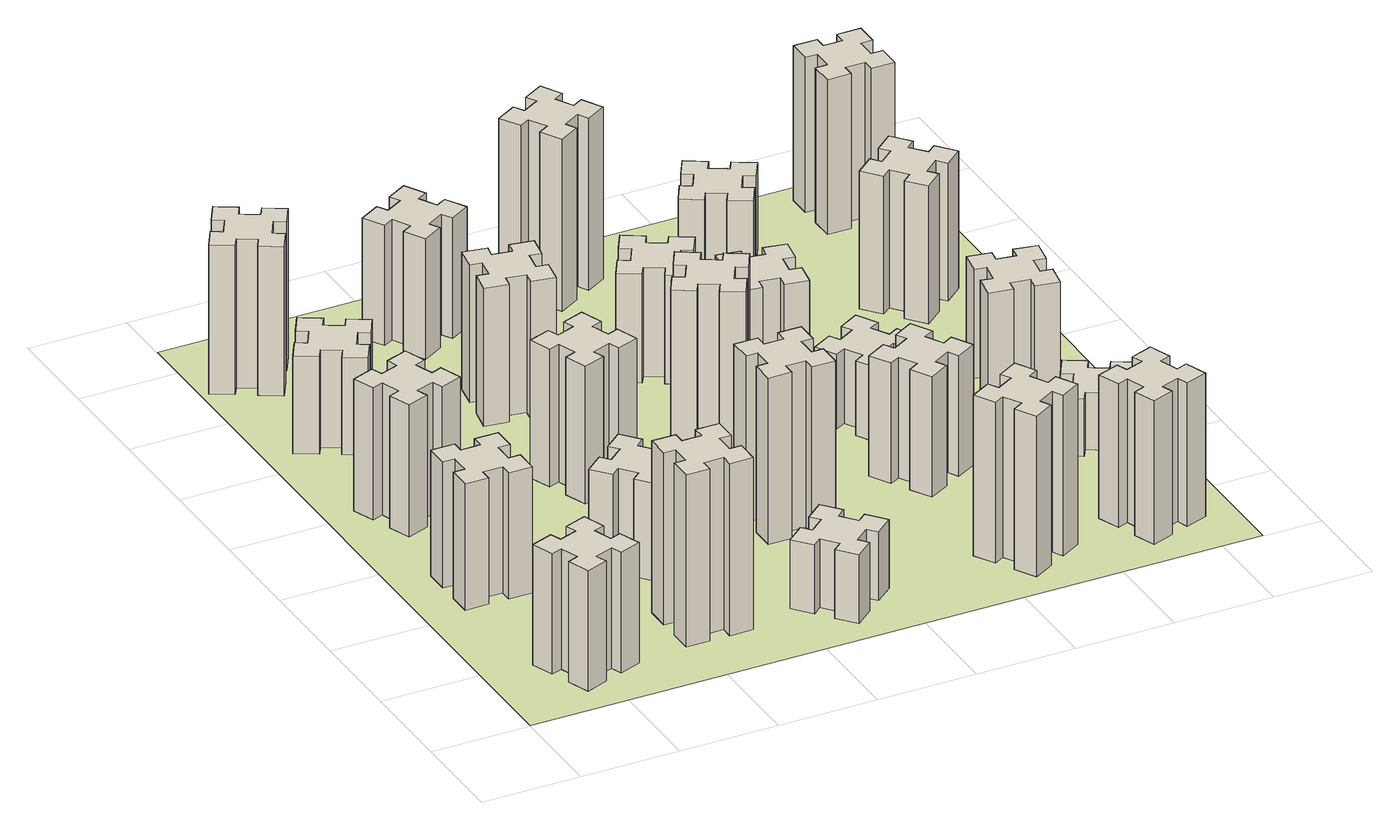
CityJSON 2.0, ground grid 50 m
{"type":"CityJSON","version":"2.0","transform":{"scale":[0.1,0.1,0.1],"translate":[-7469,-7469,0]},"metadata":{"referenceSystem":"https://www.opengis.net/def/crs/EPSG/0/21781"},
"CityObjects":{
"building1":{"type":"Building","attributes":{"class":"1000","function":"1000","usage":"1000","yearOfConstruction":2016,"roofType":"1000","measuredHeight":63,"storeysAboveGround":30,"storeysBelowGround":0},"geometry":[{"type":"Solid","lod":"1","boundaries":[[[[0,1,2,3,4,5,6,7,8,9,10,11,12,13,14,15,16,17,18,19]],[[17,16,20,21]],[[16,15,22,20]],[[15,14,23,22]],[[14,13,24,23]],[[13,12,25,24]],[[12,11,26,25]],[[11,10,27,26]],[[10,9,28,27]],[[9,8,29,28]],[[8,7,30,29]],[[7,6,31,30]],[[6,5,32,31]],[[5,4,33,32]],[[4,3,34,33]],[[3,2,35,34]],[[2,1,36,35]],[[1,0,37,36]],[[0,19,38,37]],[[19,18,39,38]],[[18,17,21,39]],[[24,25,26,27,28,29,30,31,32,33,34,35,36,37,38,39,21,20,22,23]]]]}]},
"building2":{"type":"Building","attributes":{"class":"1000","function":"1000","usage":"1000","yearOfConstruction":2016,"roofType":"1000","measuredHeight":66,"storeysAboveGround":30,"storeysBelowGround":0},"geometry":[{"type":"Solid","lod":"1","boundaries":[[[[40,41,42,43,44,45,46,47,48,49,50,51,52,53,54,55,56,57,58,59]],[[57,56,60,61]],[[56,55,62,60]],[[55,54,63,62]],[[54,53,64,63]],[[53,52,65,64]],[[52,51,66,65]],[[51,50,67,66]],[[50,49,68,67]],[[49,48,69,68]],[[48,47,70,69]],[[47,46,71,70]],[[46,45,72,71]],[[45,44,73,72]],[[44,43,74,73]],[[43,42,75,74]],[[42,41,76,75]],[[41,40,77,76]],[[40,59,78,77]],[[59,58,79,78]],[[58,57,61,79]],[[64,65,66,67,68,69,70,71,72,73,74,75,76,77,78,79,61,60,62,63]]]]}]},
"building3":{"type":"Building","attributes":{"class":"1000","function":"1000","usage":"1000","yearOfConstruction":2016,"roofType":"1000","measuredHeight":69,"storeysAboveGround":30,"storeysBelowGround":0},"geometry":[{"type":"Solid","lod":"1","boundaries":[[[[80,81,82,83,84,85,86,87,88,89,90,91,92,93,94,95,96,97,98,99]],[[97,96,100,101]],[[96,95,102,100]],[[95,94,103,102]],[[94,93,104,103]],[[93,92,105,104]],[[92,91,106,105]],[[91,90,107,106]],[[90,89,108,107]],[[89,88,109,108]],[[88,87,110,109]],[[87,86,111,110]],[[86,85,112,111]],[[85,84,113,112]],[[84,83,114,113]],[[83,82,115,114]],[[82,81,116,115]],[[81,80,117,116]],[[80,99,118,117]],[[99,98,119,118]],[[98,97,101,119]],[[104,105,106,107,108,109,110,111,112,113,114,115,116,117,118,119,101,100,102,103]]]]}]},
"building4":{"type":"Building","attributes":{"class":"1000","function":"1000","usage":"1000","yearOfConstruction":2016,"roofType":"1000","measuredHeight":51,"storeysAboveGround":30,"storeysBelowGround":0},"geometry":[{"type":"Solid","lod":"1","boundaries":[[[[120,121,122,123,124,125,126,127,128,129,130,131,132,133,134,135,136,137,138,139]],[[137,136,140,141]],[[136,135,142,140]],[[135,134,143,142]],[[134,133,144,143]],[[133,132,145,144]],[[132,131,146,145]],[[131,130,147,146]],[[130,129,148,147]],[[129,128,149,148]],[[128,127,150,149]],[[127,126,151,150]],[[126,125,152,151]],[[125,124,153,152]],[[124,123,154,153]],[[123,122,155,154]],[[122,121,156,155]],[[121,120,157,156]],[[120,139,158,157]],[[139,138,159,158]],[[138,137,141,159]],[[144,145,146,147,148,149,150,151,152,153,154,155,156,157,158,159,141,140,142,143]]]]}]},
"building5":{"type":"Building","attributes":{"class":"1000","function":"1000","usage":"1000","yearOfConstruction":2016,"roofType":"1000","measuredHeight":90,"storeysAboveGround":30,"storeysBelowGround":0},"geometry":[{"type":"Solid","lod":"1","boundaries":[[[[160,161,162,163,164,165,166,167,168,169,170,171,172,173,174,175,176,177,178,179]],[[177,176,180,181]],[[176,175,182,180]],[[175,174,183,182]],[[174,173,184,183]],[[173,172,185,184]],[[172,171,186,185]],[[171,170,187,186]],[[170,169,188,187]],[[169,168,189,188]],[[168,167,190,189]],[[167,166,191,190]],[[166,165,192,191]],[[165,164,193,192]],[[164,163,194,193]],[[163,162,195,194]],[[162,161,196,195]],[[161,160,197,196]],[[160,179,198,197]],[[179,178,199,198]],[[178,177,181,199]],[[184,185,186,187,188,189,190,191,192,193,194,195,196,197,198,199,181,180,182,183]]]]}]},
"building6":{"type":"Building","attributes":{"class":"1000","function":"1000","usage":"1000","yearOfConstruction":2016,"roofType":"1000","measuredHeight":78,"storeysAboveGround":30,"storeysBelowGround":0},"geometry":[{"type":"Solid","lod":"1","boundaries":[[[[200,201,202,203,204,205,206,207,208,209,210,211,212,213,214,215,216,217,218,219]],[[217,216,220,221]],[[216,215,222,220]],[[215,214,223,222]],[[214,213,224,223]],[[213,212,225,224]],[[212,211,226,225]],[[211,210,227,226]],[[210,209,228,227]],[[209,208,229,228]],[[208,207,230,229]],[[207,206,231,230]],[[206,205,232,231]],[[205,204,233,232]],[[204,203,234,233]],[[203,202,235,234]],[[202,201,236,235]],[[201,200,237,236]],[[200,219,238,237]],[[219,218,239,238]],[[218,217,221,239]],[[224,225,226,227,228,229,230,231,232,233,234,235,236,237,238,239,221,220,222,223]]]]}]},
"building7":{"type":"Building","attributes":{"class":"1000","function":"1000","usage":"1000","yearOfConstruction":2016,"roofType":"1000","measuredHeight":51,"storeysAboveGround":30,"storeysBelowGround":0},"geometry":[{"type":"Solid","lod":"1","boundaries":[[[[240,241,242,243,244,245,246,247,248,249,250,251,252,253,254,255,256,257,258,259]],[[257,256,260,261]],[[256,255,262,260]],[[255,254,263,262]],[[254,253,264,263]],[[253,252,265,264]],[[252,251,266,265]],[[251,250,267,266]],[[250,249,268,267]],[[249,248,269,268]],[[248,247,270,269]],[[247,246,271,270]],[[246,245,272,271]],[[245,244,273,272]],[[244,243,274,273]],[[243,242,275,274]],[[242,241,276,275]],[[241,240,277,276]],[[240,259,278,277]],[[259,258,279,278]],[[258,257,261,279]],[[264,265,266,267,268,269,270,271,272,273,274,275,276,277,278,279,261,260,262,263]]]]}]},
"building8":{"type":"Building","attributes":{"class":"1000","function":"1000","usage":"1000","yearOfConstruction":2016,"roofType":"1000","measuredHeight":72,"storeysAboveGround":30,"storeysBelowGround":0},"geometry":[{"type":"Solid","lod":"1","boundaries":[[[[280,281,282,283,284,285,286,287,288,289,290,291,292,293,294,295,296,297,298,299]],[[297,296,300,301]],[[296,295,302,300]],[[295,294,303,302]],[[294,293,304,303]],[[293,292,305,304]],[[292,291,306,305]],[[291,290,307,306]],[[290,289,308,307]],[[289,288,309,308]],[[288,287,310,309]],[[287,286,311,310]],[[286,285,312,311]],[[285,284,313,312]],[[284,283,314,313]],[[283,282,315,314]],[[282,281,316,315]],[[281,280,317,316]],[[280,299,318,317]],[[299,298,319,318]],[[298,297,301,319]],[[304,305,306,307,308,309,310,311,312,313,314,315,316,317,318,319,301,300,302,303]]]]}]},
"building9":{"type":"Building","attributes":{"class":"1000","function":"1000","usage":"1000","yearOfConstruction":2016,"roofType":"1000","measuredHeight":36,"storeysAboveGround":30,"storeysBelowGround":0},"geometry":[{"type":"Solid","lod":"1","boundaries":[[[[320,321,322,323,324,325,326,327,328,329,330,331,332,333,334,335,336,337,338,339]],[[337,336,340,341]],[[336,335,342,340]],[[335,334,343,342]],[[334,333,344,343]],[[333,332,345,344]],[[332,331,346,345]],[[331,330,347,346]],[[330,329,348,347]],[[329,328,349,348]],[[328,327,350,349]],[[327,326,351,350]],[[326,325,352,351]],[[325,324,353,352]],[[324,323,354,353]],[[323,322,355,354]],[[322,321,356,355]],[[321,320,357,356]],[[320,339,358,357]],[[339,338,359,358]],[[338,337,341,359]],[[344,345,346,347,348,349,350,351,352,353,354,355,356,357,358,359,341,340,342,343]]]]}]},
"building10":{"type":"Building","attributes":{"class":"1000","function":"1000","usage":"1000","yearOfConstruction":2016,"roofType":"1000","measuredHeight":72,"storeysAboveGround":30,"storeysBelowGround":0},"geometry":[{"type":"Solid","lod":"1","boundaries":[[[[360,361,362,363,364,365,366,367,368,369,370,371,372,373,374,375,376,377,378,379]],[[377,376,380,381]],[[376,375,382,380]],[[375,374,383,382]],[[374,373,384,383]],[[373,372,385,384]],[[372,371,386,385]],[[371,370,387,386]],[[370,369,388,387]],[[369,368,389,388]],[[368,367,390,389]],[[367,366,391,390]],[[366,365,392,391]],[[365,364,393,392]],[[364,363,394,393]],[[363,362,395,394]],[[362,361,396,395]],[[361,360,397,396]],[[360,379,398,397]],[[379,378,399,398]],[[378,377,381,399]],[[384,385,386,387,388,389,390,391,392,393,394,395,396,397,398,399,381,380,382,383]]]]}]},
"building11":{"type":"Building","attributes":{"class":"1000","function":"1000","usage":"1000","yearOfConstruction":2016,"roofType":"1000","measuredHeight":63,"storeysAboveGround":30,"storeysBelowGround":0},"geometry":[{"type":"Solid","lod":"1","boundaries":[[[[400,401,402,403,404,405,406,407,408,409,410,411,412,413,414,415,416,417,418,419]],[[417,416,420,421]],[[416,415,422,420]],[[415,414,423,422]],[[414,413,424,423]],[[413,412,425,424]],[[412,411,426,425]],[[411,410,427,426]],[[410,409,428,427]],[[409,408,429,428]],[[408,407,430,429]],[[407,406,431,430]],[[406,405,432,431]],[[405,404,433,432]],[[404,403,434,433]],[[403,402,435,434]],[[402,401,436,435]],[[401,400,437,436]],[[400,419,438,437]],[[419,418,439,438]],[[418,417,421,439]],[[424,425,426,427,428,429,430,431,432,433,434,435,436,437,438,439,421,420,422,423]]]]}]},
"building12":{"type":"Building","attributes":{"class":"1000","function":"1000","usage":"1000","yearOfConstruction":2016,"roofType":"1000","measuredHeight":87,"storeysAboveGround":30,"storeysBelowGround":0},"geometry":[{"type":"Solid","lod":"1","boundaries":[[[[440,441,442,443,444,445,446,447,448,449,450,451,452,453,454,455,456,457,458,459]],[[457,456,460,461]],[[456,455,462,460]],[[455,454,463,462]],[[454,453,464,463]],[[453,452,465,464]],[[452,451,466,465]],[[451,450,467,466]],[[450,449,468,467]],[[449,448,469,468]],[[448,447,470,469]],[[447,446,471,470]],[[446,445,472,471]],[[445,444,473,472]],[[444,443,474,473]],[[443,442,475,474]],[[442,441,476,475]],[[441,440,477,476]],[[440,459,478,477]],[[459,458,479,478]],[[458,457,461,479]],[[464,465,466,467,468,469,470,471,472,473,474,475,476,477,478,479,461,460,462,463]]]]}]},
"building13":{"type":"Building","attributes":{"class":"1000","function":"1000","usage":"1000","yearOfConstruction":2016,"roofType":"1000","measuredHeight":90,"storeysAboveGround":30,"storeysBelowGround":0},"geometry":[{"type":"Solid","lod":"1","boundaries":[[[[480,481,482,483,484,485,486,487,488,489,490,491,492,493,494,495,496,497,498,499]],[[497,496,500,501]],[[496,495,502,500]],[[495,494,503,502]],[[494,493,504,503]],[[493,492,505,504]],[[492,491,506,505]],[[491,490,507,506]],[[490,489,508,507]],[[489,488,509,508]],[[488,487,510,509]],[[487,486,511,510]],[[486,485,512,511]],[[485,484,513,512]],[[484,483,514,513]],[[483,482,515,514]],[[482,481,516,515]],[[481,480,517,516]],[[480,499,518,517]],[[499,498,519,518]],[[498,497,501,519]],[[504,505,506,507,508,509,510,511,512,513,514,515,516,517,518,519,501,500,502,503]]]]}]},
"building14":{"type":"Building","attributes":{"class":"1000","function":"1000","usage":"1000","yearOfConstruction":2016,"roofType":"1000","measuredHeight":57,"storeysAboveGround":30,"storeysBelowGround":0},"geometry":[{"type":"Solid","lod":"1","boundaries":[[[[520,521,522,523,524,525,526,527,528,529,530,531,532,533,534,535,536,537,538,539]],[[537,536,540,541]],[[536,535,542,540]],[[535,534,543,542]],[[534,533,544,543]],[[533,532,545,544]],[[532,531,546,545]],[[531,530,547,546]],[[530,529,548,547]],[[529,528,549,548]],[[528,527,550,549]],[[527,526,551,550]],[[526,525,552,551]],[[525,524,553,552]],[[524,523,554,553]],[[523,522,555,554]],[[522,521,556,555]],[[521,520,557,556]],[[520,539,558,557]],[[539,538,559,558]],[[538,537,541,559]],[[544,545,546,547,548,549,550,551,552,553,554,555,556,557,558,559,541,540,542,543]]]]}]},
"building15":{"type":"Building","attributes":{"class":"1000","function":"1000","usage":"1000","yearOfConstruction":2016,"roofType":"1000","measuredHeight":84,"storeysAboveGround":30,"storeysBelowGround":0},"geometry":[{"type":"Solid","lod":"1","boundaries":[[[[560,561,562,563,564,565,566,567,568,569,570,571,572,573,574,575,576,577,578,579]],[[577,576,580,581]],[[576,575,582,580]],[[575,574,583,582]],[[574,573,584,583]],[[573,572,585,584]],[[572,571,586,585]],[[571,570,587,586]],[[570,569,588,587]],[[569,568,589,588]],[[568,567,590,589]],[[567,566,591,590]],[[566,565,592,591]],[[565,564,593,592]],[[564,563,594,593]],[[563,562,595,594]],[[562,561,596,595]],[[561,560,597,596]],[[560,579,598,597]],[[579,578,599,598]],[[578,577,581,599]],[[584,585,586,587,588,589,590,591,592,593,594,595,596,597,598,599,581,580,582,583]]]]}]},
"building16":{"type":"Building","attributes":{"class":"1000","function":"1000","usage":"1000","yearOfConstruction":2016,"roofType":"1000","measuredHeight":90,"storeysAboveGround":30,"storeysBelowGround":0},"geometry":[{"type":"Solid","lod":"1","boundaries":[[[[600,601,602,603,604,605,606,607,608,609,610,611,612,613,614,615,616,617,618,619]],[[617,616,620,621]],[[616,615,622,620]],[[615,614,623,622]],[[614,613,624,623]],[[613,612,625,624]],[[612,611,626,625]],[[611,610,627,626]],[[610,609,628,627]],[[609,608,629,628]],[[608,607,630,629]],[[607,606,631,630]],[[606,605,632,631]],[[605,604,633,632]],[[604,603,634,633]],[[603,602,635,634]],[[602,601,636,635]],[[601,600,637,636]],[[600,619,638,637]],[[619,618,639,638]],[[618,617,621,639]],[[624,625,626,627,628,629,630,631,632,633,634,635,636,637,638,639,621,620,622,623]]]]}]},
"building17":{"type":"Building","attributes":{"class":"1000","function":"1000","usage":"1000","yearOfConstruction":2016,"roofType":"1000","measuredHeight":63,"storeysAboveGround":30,"storeysBelowGround":0},"geometry":[{"type":"Solid","lod":"1","boundaries":[[[[640,641,642,643,644,645,646,647,648,649,650,651,652,653,654,655,656,657,658,659]],[[657,656,660,661]],[[656,655,662,660]],[[655,654,663,662]],[[654,653,664,663]],[[653,652,665,664]],[[652,651,666,665]],[[651,650,667,666]],[[650,649,668,667]],[[649,648,669,668]],[[648,647,670,669]],[[647,646,671,670]],[[646,645,672,671]],[[645,644,673,672]],[[644,643,674,673]],[[643,642,675,674]],[[642,641,676,675]],[[641,640,677,676]],[[640,659,678,677]],[[659,658,679,678]],[[658,657,661,679]],[[664,665,666,667,668,669,670,671,672,673,674,675,676,677,678,679,661,660,662,663]]]]}]},
"building18":{"type":"Building","attributes":{"class":"1000","function":"1000","usage":"1000","yearOfConstruction":2016,"roofType":"1000","measuredHeight":39,"storeysAboveGround":30,"storeysBelowGround":0},"geometry":[{"type":"Solid","lod":"1","boundaries":[[[[680,681,682,683,684,685,686,687,688,689,690,691,692,693,694,695,696,697,698,699]],[[697,696,700,701]],[[696,695,702,700]],[[695,694,703,702]],[[694,693,704,703]],[[693,692,705,704]],[[692,691,706,705]],[[691,690,707,706]],[[690,689,708,707]],[[689,688,709,708]],[[688,687,710,709]],[[687,686,711,710]],[[686,685,712,711]],[[685,684,713,712]],[[684,683,714,713]],[[683,682,715,714]],[[682,681,716,715]],[[681,680,717,716]],[[680,699,718,717]],[[699,698,719,718]],[[698,697,701,719]],[[704,705,706,707,708,709,710,711,712,713,714,715,716,717,718,719,701,700,702,703]]]]}]},
"building19":{"type":"Building","attributes":{"class":"1000","function":"1000","usage":"1000","yearOfConstruction":2016,"roofType":"1000","measuredHeight":36,"storeysAboveGround":30,"storeysBelowGround":0},"geometry":[{"type":"Solid","lod":"1","boundaries":[[[[720,721,722,723,724,725,726,727,728,729,730,731,732,733,734,735,736,737,738,739]],[[737,736,740,741]],[[736,735,742,740]],[[735,734,743,742]],[[734,733,744,743]],[[733,732,745,744]],[[732,731,746,745]],[[731,730,747,746]],[[730,729,748,747]],[[729,728,749,748]],[[728,727,750,749]],[[727,726,751,750]],[[726,725,752,751]],[[725,724,753,752]],[[724,723,754,753]],[[723,722,755,754]],[[722,721,756,755]],[[721,720,757,756]],[[720,739,758,757]],[[739,738,759,758]],[[738,737,741,759]],[[744,745,746,747,748,749,750,751,752,753,754,755,756,757,758,759,741,740,742,743]]]]}]},
"building20":{"type":"Building","attributes":{"class":"1000","function":"1000","usage":"1000","yearOfConstruction":2016,"roofType":"1000","measuredHeight":75,"storeysAboveGround":30,"storeysBelowGround":0},"geometry":[{"type":"Solid","lod":"1","boundaries":[[[[760,761,762,763,764,765,766,767,768,769,770,771,772,773,774,775,776,777,778,779]],[[777,776,780,781]],[[776,775,782,780]],[[775,774,783,782]],[[774,773,784,783]],[[773,772,785,784]],[[772,771,786,785]],[[771,770,787,786]],[[770,769,788,787]],[[769,768,789,788]],[[768,767,790,789]],[[767,766,791,790]],[[766,765,792,791]],[[765,764,793,792]],[[764,763,794,793]],[[763,762,795,794]],[[762,761,796,795]],[[761,760,797,796]],[[760,779,798,797]],[[779,778,799,798]],[[778,777,781,799]],[[784,785,786,787,788,789,790,791,792,793,794,795,796,797,798,799,781,780,782,783]]]]}]},
"building21":{"type":"Building","attributes":{"class":"1000","function":"1000","usage":"1000","yearOfConstruction":2016,"roofType":"1000","measuredHeight":45,"storeysAboveGround":30,"storeysBelowGround":0},"geometry":[{"type":"Solid","lod":"1","boundaries":[[[[800,801,802,803,804,805,806,807,808,809,810,811,812,813,814,815,816,817,818,819]],[[817,816,820,821]],[[816,815,822,820]],[[815,814,823,822]],[[814,813,824,823]],[[813,812,825,824]],[[812,811,826,825]],[[811,810,827,826]],[[810,809,828,827]],[[809,808,829,828]],[[808,807,830,829]],[[807,806,831,830]],[[806,805,832,831]],[[805,804,833,832]],[[804,803,834,833]],[[803,802,835,834]],[[802,801,836,835]],[[801,800,837,836]],[[800,819,838,837]],[[819,818,839,838]],[[818,817,821,839]],[[824,825,826,827,828,829,830,831,832,833,834,835,836,837,838,839,821,820,822,823]]]]}]},
"building22":{"type":"Building","attributes":{"class":"1000","function":"1000","usage":"1000","yearOfConstruction":2016,"roofType":"1000","measuredHeight":30,"storeysAboveGround":30,"storeysBelowGround":0},"geometry":[{"type":"Solid","lod":"1","boundaries":[[[[840,841,842,843,844,845,846,847,848,849,850,851,852,853,854,855,856,857,858,859]],[[857,856,860,861]],[[856,855,862,860]],[[855,854,863,862]],[[854,853,864,863]],[[853,852,865,864]],[[852,851,866,865]],[[851,850,867,866]],[[850,849,868,867]],[[849,848,869,868]],[[848,847,870,869]],[[847,846,871,870]],[[846,845,872,871]],[[845,844,873,872]],[[844,843,874,873]],[[843,842,875,874]],[[842,841,876,875]],[[841,840,877,876]],[[840,859,878,877]],[[859,858,879,878]],[[858,857,861,879]],[[864,865,866,867,868,869,870,871,872,873,874,875,876,877,878,879,861,860,862,863]]]]}]},
"building23":{"type":"Building","attributes":{"class":"1000","function":"1000","usage":"1000","yearOfConstruction":2016,"roofType":"1000","measuredHeight":57,"storeysAboveGround":30,"storeysBelowGround":0},"geometry":[{"type":"Solid","lod":"1","boundaries":[[[[880,881,882,883,884,885,886,887,888,889,890,891,892,893,894,895,896,897,898,899]],[[897,896,900,901]],[[896,895,902,900]],[[895,894,903,902]],[[894,893,904,903]],[[893,892,905,904]],[[892,891,906,905]],[[891,890,907,906]],[[890,889,908,907]],[[889,888,909,908]],[[888,887,910,909]],[[887,886,911,910]],[[886,885,912,911]],[[885,884,913,912]],[[884,883,914,913]],[[883,882,915,914]],[[882,881,916,915]],[[881,880,917,916]],[[880,899,918,917]],[[899,898,919,918]],[[898,897,901,919]],[[904,905,906,907,908,909,910,911,912,913,914,915,916,917,918,919,901,900,902,903]]]]}]},
"building24":{"type":"Building","attributes":{"class":"1000","function":"1000","usage":"1000","yearOfConstruction":2016,"roofType":"1000","measuredHeight":72,"storeysAboveGround":30,"storeysBelowGround":0},"geometry":[{"type":"Solid","lod":"1","boundaries":[[[[920,921,922,923,924,925,926,927,928,929,930,931,932,933,934,935,936,937,938,939]],[[937,936,940,941]],[[936,935,942,940]],[[935,934,943,942]],[[934,933,944,943]],[[933,932,945,944]],[[932,931,946,945]],[[931,930,947,946]],[[930,929,948,947]],[[929,928,949,948]],[[928,927,950,949]],[[927,926,951,950]],[[926,925,952,951]],[[925,924,953,952]],[[924,923,954,953]],[[923,922,955,954]],[[922,921,956,955]],[[921,920,957,956]],[[920,939,958,957]],[[939,938,959,958]],[[938,937,941,959]],[[944,945,946,947,948,949,950,951,952,953,954,955,956,957,958,959,941,940,942,943]]]]}]},
"building25":{"type":"Building","attributes":{"class":"1000","function":"1000","usage":"1000","yearOfConstruction":2016,"roofType":"1000","measuredHeight":81,"storeysAboveGround":30,"storeysBelowGround":0},"geometry":[{"type":"Solid","lod":"1","boundaries":[[[[960,961,962,963,964,965,966,967,968,969,970,971,972,973,974,975,976,977,978,979]],[[977,976,980,981]],[[976,975,982,980]],[[975,974,983,982]],[[974,973,984,983]],[[973,972,985,984]],[[972,971,986,985]],[[971,970,987,986]],[[970,969,988,987]],[[969,968,989,988]],[[968,967,990,989]],[[967,966,991,990]],[[966,965,992,991]],[[965,964,993,992]],[[964,963,994,993]],[[963,962,995,994]],[[962,961,996,995]],[[961,960,997,996]],[[960,979,998,997]],[[979,978,999,998]],[[978,977,981,999]],[[984,985,986,987,988,989,990,991,992,993,994,995,996,997,998,999,981,980,982,983]]]]}]},
"landuse1":{"type":"LandUse","attributes":{"name":"plot1","function":"1010"},"geometry":[{"type":"MultiSurface","lod":"1","boundaries":[[[1000,1001,1002,1003]]]}]}
},
"vertices":[
[355,385,0],[389,291,0],[333,270,0],[374,157,0],[487,199,0],[466,255,0],[560,289,0],[580,233,0],[693,274,0],[652,387,0],[596,366,0],[562,460,0],[618,480,0],[577,593,0],[464,552,0],[485,496,0],[391,462,0],[370,518,0],[257,477,0],[299,364,0],[391,462,630],[370,518,630],[485,496,630],[464,552,630],[577,593,630],[618,480,630],[562,460,630],[596,366,630],[652,387,630],[693,274,630],[580,233,630],[560,289,630],[466,255,630],[487,199,630],[374,157,630],[333,270,630],[389,291,630],[355,385,630],[299,364,630],[257,477,630],
[325,1105,0],[425,1105,0],[425,1045,0],[545,1045,0],[545,1165,0],[485,1165,0],[485,1265,0],[545,1265,0],[545,1385,0],[425,1385,0],[425,1325,0],[325,1325,0],[325,1385,0],[205,1385,0],[205,1265,0],[265,1265,0],[265,1165,0],[205,1165,0],[205,1045,0],[325,1045,0],[265,1165,660],[205,1165,660],[265,1265,660],[205,1265,660],[205,1385,660],[325,1385,660],[325,1325,660],[425,1325,660],[425,1385,660],[545,1385,660],[545,1265,660],[485,1265,660],[485,1165,660],[545,1165,660],[545,1045,660],[425,1045,660],[425,1105,660],[325,1105,660],[325,1045,660],[205,1045,660],
[366,1835,0],[460,1869,0],[480,1813,0],[593,1854,0],[552,1967,0],[496,1946,0],[462,2040,0],[518,2060,0],[477,2173,0],[364,2132,0],[385,2076,0],[291,2042,0],[270,2098,0],[157,2057,0],[199,1944,0],[255,1965,0],[289,1871,0],[233,1850,0],[274,1737,0],[387,1779,0],[289,1871,690],[233,1850,690],[255,1965,690],[199,1944,690],[157,2057,690],[270,2098,690],[291,2042,690],[385,2076,690],[364,2132,690],[477,2173,690],[518,2060,690],[462,2040,690],[496,1946,690],[552,1967,690],[593,1854,690],[480,1813,690],[460,1869,690],[366,1835,690],[387,1779,690],[274,1737,690],
[446,2597,0],[496,2684,0],[548,2654,0],[608,2758,0],[504,2818,0],[474,2766,0],[387,2816,0],[417,2868,0],[313,2928,0],[253,2824,0],[305,2794,0],[255,2707,0],[203,2737,0],[143,2633,0],[247,2573,0],[277,2625,0],[364,2575,0],[334,2523,0],[438,2463,0],[498,2567,0],[364,2575,510],[334,2523,510],[277,2625,510],[247,2573,510],[143,2633,510],[203,2737,510],[255,2707,510],[305,2794,510],[253,2824,510],[313,2928,510],[417,2868,510],[387,2816,510],[474,2766,510],[504,2818,510],[608,2758,510],[548,2654,510],[496,2684,510],[446,2597,510],[498,2567,510],[438,2463,510],
[1165,585,0],[1065,585,0],[1065,645,0],[945,645,0],[945,525,0],[1005,525,0],[1005,425,0],[945,425,0],[945,305,0],[1065,305,0],[1065,365,0],[1165,365,0],[1165,305,0],[1285,305,0],[1285,425,0],[1225,425,0],[1225,525,0],[1285,525,0],[1285,645,0],[1165,645,0],[1225,525,900],[1285,525,900],[1225,425,900],[1285,425,900],[1285,305,900],[1165,305,900],[1165,365,900],[1065,365,900],[1065,305,900],[945,305,900],[945,425,900],[1005,425,900],[1005,525,900],[945,525,900],[945,645,900],[1065,645,900],[1065,585,900],[1165,585,900],[1165,645,900],[1285,645,900],
[374,3406,0],[287,3456,0],[317,3508,0],[213,3568,0],[153,3464,0],[205,3434,0],[155,3347,0],[103,3377,0],[43,3273,0],[147,3213,0],[177,3265,0],[264,3215,0],[234,3163,0],[338,3103,0],[398,3207,0],[346,3237,0],[396,3324,0],[448,3294,0],[508,3398,0],[404,3458,0],[396,3324,780],[448,3294,780],[346,3237,780],[398,3207,780],[338,3103,780],[234,3163,780],[264,3215,780],[177,3265,780],[147,3213,780],[43,3273,780],[103,3377,780],[155,3347,780],[205,3434,780],[153,3464,780],[213,3568,780],[317,3508,780],[287,3456,780],[374,3406,780],[404,3458,780],[508,3398,780],
[1083,1232,0],[1006,1167,0],[968,1213,0],[876,1136,0],[953,1044,0],[999,1083,0],[1063,1006,0],[1017,968,0],[1094,876,0],[1186,953,0],[1148,999,0],[1224,1063,0],[1263,1017,0],[1355,1094,0],[1278,1186,0],[1232,1148,0],[1167,1224,0],[1213,1263,0],[1136,1355,0],[1044,1278,0],[1167,1224,510],[1213,1263,510],[1232,1148,510],[1278,1186,510],[1355,1094,510],[1263,1017,510],[1224,1063,510],[1148,999,510],[1186,953,510],[1094,876,510],[1017,968,510],[1063,1006,510],[999,1083,510],[953,1044,510],[876,1136,510],[968,1213,510],[1006,1167,510],[1083,1232,510],[1044,1278,510],[1136,1355,510],
[1225,1976,0],[1131,1942,0],[1110,1998,0],[997,1957,0],[1039,1844,0],[1095,1865,0],[1129,1771,0],[1073,1750,0],[1114,1637,0],[1227,1679,0],[1206,1735,0],[1300,1769,0],[1320,1713,0],[1433,1754,0],[1392,1867,0],[1336,1846,0],[1302,1940,0],[1358,1960,0],[1317,2073,0],[1204,2032,0],[1302,1940,720],[1358,1960,720],[1336,1846,720],[1392,1867,720],[1433,1754,720],[1320,1713,720],[1300,1769,720],[1206,1735,720],[1227,1679,720],[1114,1637,720],[1073,1750,720],[1129,1771,720],[1095,1865,720],[1039,1844,720],[997,1957,720],[1110,1998,720],[1131,1942,720],[1225,1976,720],[1204,2032,720],[1317,2073,720],
[1723,492,0],[1646,427,0],[1608,473,0],[1516,396,0],[1593,304,0],[1639,343,0],[1703,266,0],[1657,228,0],[1734,136,0],[1826,213,0],[1788,259,0],[1864,323,0],[1903,277,0],[1995,354,0],[1918,446,0],[1872,408,0],[1807,484,0],[1853,523,0],[1776,615,0],[1684,538,0],[1807,484,360],[1853,523,360],[1872,408,360],[1918,446,360],[1995,354,360],[1903,277,360],[1864,323,360],[1788,259,360],[1826,213,360],[1734,136,360],[1657,228,360],[1703,266,360],[1639,343,360],[1593,304,360],[1516,396,360],[1608,473,360],[1646,427,360],[1723,492,360],[1684,538,360],[1776,615,360],
[1315,2527,0],[1332,2625,0],[1391,2615,0],[1412,2733,0],[1294,2754,0],[1284,2695,0],[1185,2712,0],[1196,2771,0],[1077,2792,0],[1057,2674,0],[1116,2664,0],[1098,2565,0],[1039,2576,0],[1018,2457,0],[1137,2437,0],[1147,2496,0],[1245,2478,0],[1235,2419,0],[1353,2398,0],[1374,2517,0],[1245,2478,720],[1235,2419,720],[1147,2496,720],[1137,2437,720],[1018,2457,720],[1039,2576,720],[1098,2565,720],[1116,2664,720],[1057,2674,720],[1077,2792,720],[1196,2771,720],[1185,2712,720],[1284,2695,720],[1294,2754,720],[1412,2733,720],[1391,2615,720],[1332,2625,720],[1315,2527,720],[1374,2517,720],[1353,2398,720],
[1104,3456,0],[1017,3406,0],[987,3458,0],[883,3398,0],[943,3294,0],[995,3324,0],[1045,3237,0],[993,3207,0],[1053,3103,0],[1157,3163,0],[1127,3215,0],[1214,3265,0],[1244,3213,0],[1348,3273,0],[1288,3377,0],[1236,3347,0],[1186,3434,0],[1238,3464,0],[1178,3568,0],[1074,3508,0],[1186,3434,630],[1238,3464,630],[1236,3347,630],[1288,3377,630],[1348,3273,630],[1244,3213,630],[1214,3265,630],[1127,3215,630],[1157,3163,630],[1053,3103,630],[993,3207,630],[1045,3237,630],[995,3324,630],[943,3294,630],[883,3398,630],[987,3458,630],[1017,3406,630],[1104,3456,630],[1074,3508,630],[1178,3568,630],
[1745,1165,0],[1745,1065,0],[1685,1065,0],[1685,945,0],[1805,945,0],[1805,1005,0],[1905,1005,0],[1905,945,0],[2025,945,0],[2025,1065,0],[1965,1065,0],[1965,1165,0],[2025,1165,0],[2025,1285,0],[1905,1285,0],[1905,1225,0],[1805,1225,0],[1805,1285,0],[1685,1285,0],[1685,1165,0],[1805,1225,870],[1805,1285,870],[1905,1225,870],[1905,1285,870],[2025,1285,870],[2025,1165,870],[1965,1165,870],[1965,1065,870],[2025,1065,870],[2025,945,870],[1905,945,870],[1905,1005,870],[1805,1005,870],[1805,945,870],[1685,945,870],[1685,1065,870],[1745,1065,870],[1745,1165,870],[1685,1165,870],[1685,1285,870],
[1785,1954,0],[1735,1867,0],[1683,1897,0],[1623,1793,0],[1727,1733,0],[1757,1785,0],[1844,1735,0],[1814,1683,0],[1918,1623,0],[1978,1727,0],[1926,1757,0],[1976,1844,0],[2028,1814,0],[2088,1918,0],[1984,1978,0],[1954,1926,0],[1867,1976,0],[1897,2028,0],[1793,2088,0],[1733,1984,0],[1867,1976,900],[1897,2028,900],[1954,1926,900],[1984,1978,900],[2088,1918,900],[2028,1814,900],[1976,1844,900],[1926,1757,900],[1978,1727,900],[1918,1623,900],[1814,1683,900],[1844,1735,900],[1757,1785,900],[1727,1733,900],[1623,1793,900],[1683,1897,900],[1735,1867,900],[1785,1954,900],[1733,1984,900],[1793,2088,900],
[2026,2497,0],[2076,2584,0],[2128,2554,0],[2188,2658,0],[2084,2718,0],[2054,2666,0],[1967,2716,0],[1997,2768,0],[1893,2828,0],[1833,2724,0],[1885,2694,0],[1835,2607,0],[1783,2637,0],[1723,2533,0],[1827,2473,0],[1857,2525,0],[1944,2475,0],[1914,2423,0],[2018,2363,0],[2078,2467,0],[1944,2475,570],[1914,2423,570],[1857,2525,570],[1827,2473,570],[1723,2533,570],[1783,2637,570],[1835,2607,570],[1885,2694,570],[1833,2724,570],[1893,2828,570],[1997,2768,570],[1967,2716,570],[2054,2666,570],[2084,2718,570],[2188,2658,570],[2128,2554,570],[2076,2584,570],[2026,2497,570],[2078,2467,570],[2018,2363,570],
[2575,364,0],[2625,277,0],[2573,247,0],[2633,143,0],[2737,203,0],[2707,255,0],[2794,305,0],[2824,253,0],[2928,313,0],[2868,417,0],[2816,387,0],[2766,474,0],[2818,504,0],[2758,608,0],[2654,548,0],[2684,496,0],[2597,446,0],[2567,498,0],[2463,438,0],[2523,334,0],[2597,446,840],[2567,498,840],[2684,496,840],[2654,548,840],[2758,608,840],[2818,504,840],[2766,474,840],[2816,387,840],[2868,417,840],[2928,313,840],[2824,253,840],[2794,305,840],[2707,255,840],[2737,203,840],[2633,143,840],[2573,247,840],[2625,277,840],[2575,364,840],[2523,334,840],[2463,438,840],
[1844,3556,0],[1757,3506,0],[1727,3558,0],[1623,3498,0],[1683,3394,0],[1735,3424,0],[1785,3337,0],[1733,3307,0],[1793,3203,0],[1897,3263,0],[1867,3315,0],[1954,3365,0],[1984,3313,0],[2088,3373,0],[2028,3477,0],[1976,3447,0],[1926,3534,0],[1978,3564,0],[1918,3668,0],[1814,3608,0],[1926,3534,900],[1978,3564,900],[1976,3447,900],[2028,3477,900],[2088,3373,900],[1984,3313,900],[1954,3365,900],[1867,3315,900],[1897,3263,900],[1793,3203,900],[1733,3307,900],[1785,3337,900],[1735,3424,900],[1683,3394,900],[1623,3498,900],[1727,3558,900],[1757,3506,900],[1844,3556,900],[1814,3608,900],[1918,3668,900],
[2584,1336,0],[2497,1286,0],[2467,1338,0],[2363,1278,0],[2423,1174,0],[2475,1204,0],[2525,1117,0],[2473,1087,0],[2533,983,0],[2637,1043,0],[2607,1095,0],[2694,1145,0],[2724,1093,0],[2828,1153,0],[2768,1257,0],[2716,1227,0],[2666,1314,0],[2718,1344,0],[2658,1448,0],[2554,1388,0],[2666,1314,630],[2718,1344,630],[2716,1227,630],[2768,1257,630],[2828,1153,630],[2724,1093,630],[2694,1145,630],[2607,1095,630],[2637,1043,630],[2533,983,630],[2473,1087,630],[2525,1117,630],[2475,1204,630],[2423,1174,630],[2363,1278,630],[2467,1338,630],[2497,1286,630],[2584,1336,630],[2554,1388,630],[2658,1448,630],
[2607,1635,0],[2694,1685,0],[2724,1633,0],[2828,1693,0],[2768,1797,0],[2716,1767,0],[2666,1854,0],[2718,1884,0],[2658,1988,0],[2554,1928,0],[2584,1876,0],[2497,1826,0],[2467,1878,0],[2363,1818,0],[2423,1714,0],[2475,1744,0],[2525,1657,0],[2473,1627,0],[2533,1523,0],[2637,1583,0],[2525,1657,390],[2473,1627,390],[2475,1744,390],[2423,1714,390],[2363,1818,390],[2467,1878,390],[2497,1826,390],[2584,1876,390],[2554,1928,390],[2658,1988,390],[2718,1884,390],[2666,1854,390],[2716,1767,390],[2768,1797,390],[2828,1693,390],[2724,1633,390],[2694,1685,390],[2607,1635,390],[2637,1583,390],[2533,1523,390],
[2564,2695,0],[2465,2712,0],[2476,2771,0],[2357,2792,0],[2337,2674,0],[2396,2664,0],[2378,2565,0],[2319,2576,0],[2298,2457,0],[2417,2437,0],[2427,2496,0],[2525,2478,0],[2515,2419,0],[2633,2398,0],[2654,2517,0],[2595,2527,0],[2612,2625,0],[2671,2615,0],[2692,2733,0],[2574,2754,0],[2612,2625,360],[2671,2615,360],[2595,2527,360],[2654,2517,360],[2633,2398,360],[2515,2419,360],[2525,2478,360],[2427,2496,360],[2417,2437,360],[2298,2457,360],[2319,2576,360],[2378,2565,360],[2396,2664,360],[2337,2674,360],[2357,2792,360],[2476,2771,360],[2465,2712,360],[2564,2695,360],[2574,2754,360],[2692,2733,360],
[3215,385,0],[3249,291,0],[3193,270,0],[3234,157,0],[3347,199,0],[3326,255,0],[3420,289,0],[3440,233,0],[3553,274,0],[3512,387,0],[3456,366,0],[3422,460,0],[3478,480,0],[3437,593,0],[3324,552,0],[3345,496,0],[3251,462,0],[3230,518,0],[3117,477,0],[3159,364,0],[3251,462,750],[3230,518,750],[3345,496,750],[3324,552,750],[3437,593,750],[3478,480,750],[3422,460,750],[3456,366,750],[3512,387,750],[3553,274,750],[3440,233,750],[3420,289,750],[3326,255,750],[3347,199,750],[3234,157,750],[3193,270,750],[3249,291,750],[3215,385,750],[3159,364,750],[3117,477,750],
[2497,3165,0],[2584,3115,0],[2554,3063,0],[2658,3003,0],[2718,3107,0],[2666,3137,0],[2716,3224,0],[2768,3194,0],[2828,3298,0],[2724,3358,0],[2694,3306,0],[2607,3356,0],[2637,3408,0],[2533,3468,0],[2473,3364,0],[2525,3334,0],[2475,3247,0],[2423,3277,0],[2363,3173,0],[2467,3113,0],[2475,3247,450],[2423,3277,450],[2525,3334,450],[2473,3364,450],[2533,3468,450],[2637,3408,450],[2607,3356,450],[2694,3306,450],[2724,3358,450],[2828,3298,450],[2768,3194,450],[2716,3224,450],[2666,3137,450],[2718,3107,450],[2658,3003,450],[2554,3063,450],[2584,3115,450],[2497,3165,450],[2467,3113,450],[2363,3173,450],
[3337,1045,0],[3424,995,0],[3394,943,0],[3498,883,0],[3558,987,0],[3506,1017,0],[3556,1104,0],[3608,1074,0],[3668,1178,0],[3564,1238,0],[3534,1186,0],[3447,1236,0],[3477,1288,0],[3373,1348,0],[3313,1244,0],[3365,1214,0],[3315,1127,0],[3263,1157,0],[3203,1053,0],[3307,993,0],[3315,1127,300],[3263,1157,300],[3365,1214,300],[3313,1244,300],[3373,1348,300],[3477,1288,300],[3447,1236,300],[3534,1186,300],[3564,1238,300],[3668,1178,300],[3608,1074,300],[3556,1104,300],[3506,1017,300],[3558,987,300],[3498,883,300],[3394,943,300],[3424,995,300],[3337,1045,300],[3307,993,300],[3203,1053,300],
[3267,1656,0],[3365,1638,0],[3355,1579,0],[3473,1558,0],[3494,1677,0],[3435,1687,0],[3452,1785,0],[3511,1775,0],[3532,1893,0],[3414,1914,0],[3404,1855,0],[3305,1872,0],[3316,1931,0],[3197,1952,0],[3177,1834,0],[3236,1824,0],[3218,1725,0],[3159,1736,0],[3138,1617,0],[3257,1597,0],[3218,1725,570],[3159,1736,570],[3236,1824,570],[3177,1834,570],[3197,1952,570],[3316,1931,570],[3305,1872,570],[3404,1855,570],[3414,1914,570],[3532,1893,570],[3511,1775,570],[3452,1785,570],[3435,1687,570],[3494,1677,570],[3473,1558,570],[3355,1579,570],[3365,1638,570],[3267,1656,570],[3257,1597,570],[3138,1617,570],
[3119,2563,0],[3183,2486,0],[3137,2448,0],[3214,2356,0],[3306,2433,0],[3268,2479,0],[3344,2543,0],[3383,2497,0],[3475,2574,0],[3398,2666,0],[3352,2628,0],[3287,2704,0],[3333,2743,0],[3256,2835,0],[3164,2758,0],[3203,2712,0],[3126,2647,0],[3088,2693,0],[2996,2616,0],[3073,2524,0],[3126,2647,720],[3088,2693,720],[3203,2712,720],[3164,2758,720],[3256,2835,720],[3333,2743,720],[3287,2704,720],[3352,2628,720],[3398,2666,720],[3475,2574,720],[3383,2497,720],[3344,2543,720],[3268,2479,720],[3306,2433,720],[3214,2356,720],[3137,2448,720],[3183,2486,720],[3119,2563,720],[3073,2524,720],[2996,2616,720],
[3285,3325,0],[3385,3325,0],[3385,3265,0],[3505,3265,0],[3505,3385,0],[3445,3385,0],[3445,3485,0],[3505,3485,0],[3505,3605,0],[3385,3605,0],[3385,3545,0],[3285,3545,0],[3285,3605,0],[3165,3605,0],[3165,3485,0],[3225,3485,0],[3225,3385,0],[3165,3385,0],[3165,3265,0],[3285,3265,0],[3225,3385,810],[3165,3385,810],[3225,3485,810],[3165,3485,810],[3165,3605,810],[3285,3605,810],[3285,3545,810],[3385,3545,810],[3385,3605,810],[3505,3605,810],[3505,3485,810],[3445,3485,810],[3445,3385,810],[3505,3385,810],[3505,3265,810],[3385,3265,810],[3385,3325,810],[3285,3325,810],[3285,3265,810],[3165,3265,810],
[5,3705,0],[3705,3705,0],[3705,5,0],[5,5,0]
]}
